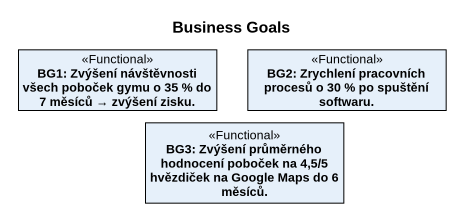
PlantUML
@startuml
title Business Goals
hide circle
hide empty members
class "BG1: Zvýšení návštěvnosti všech poboček gymu o 35 % do 7 měsíců → zvýšení zisku." as BG1_Zvýšení_návštěvnosti <<Functional>>
class "BG2: Zrychlení pracovních procesů o 30 % po spuštění softwaru." as BG2_Zrychlení_pracovních <<Functional>>
class "BG3: Zvýšení průměrného hodnocení poboček na 4,5/5 hvězdiček na Google Maps do 6 měsíců." as BG3_Zvýšení_průměrného <<Functional>>
@enduml
